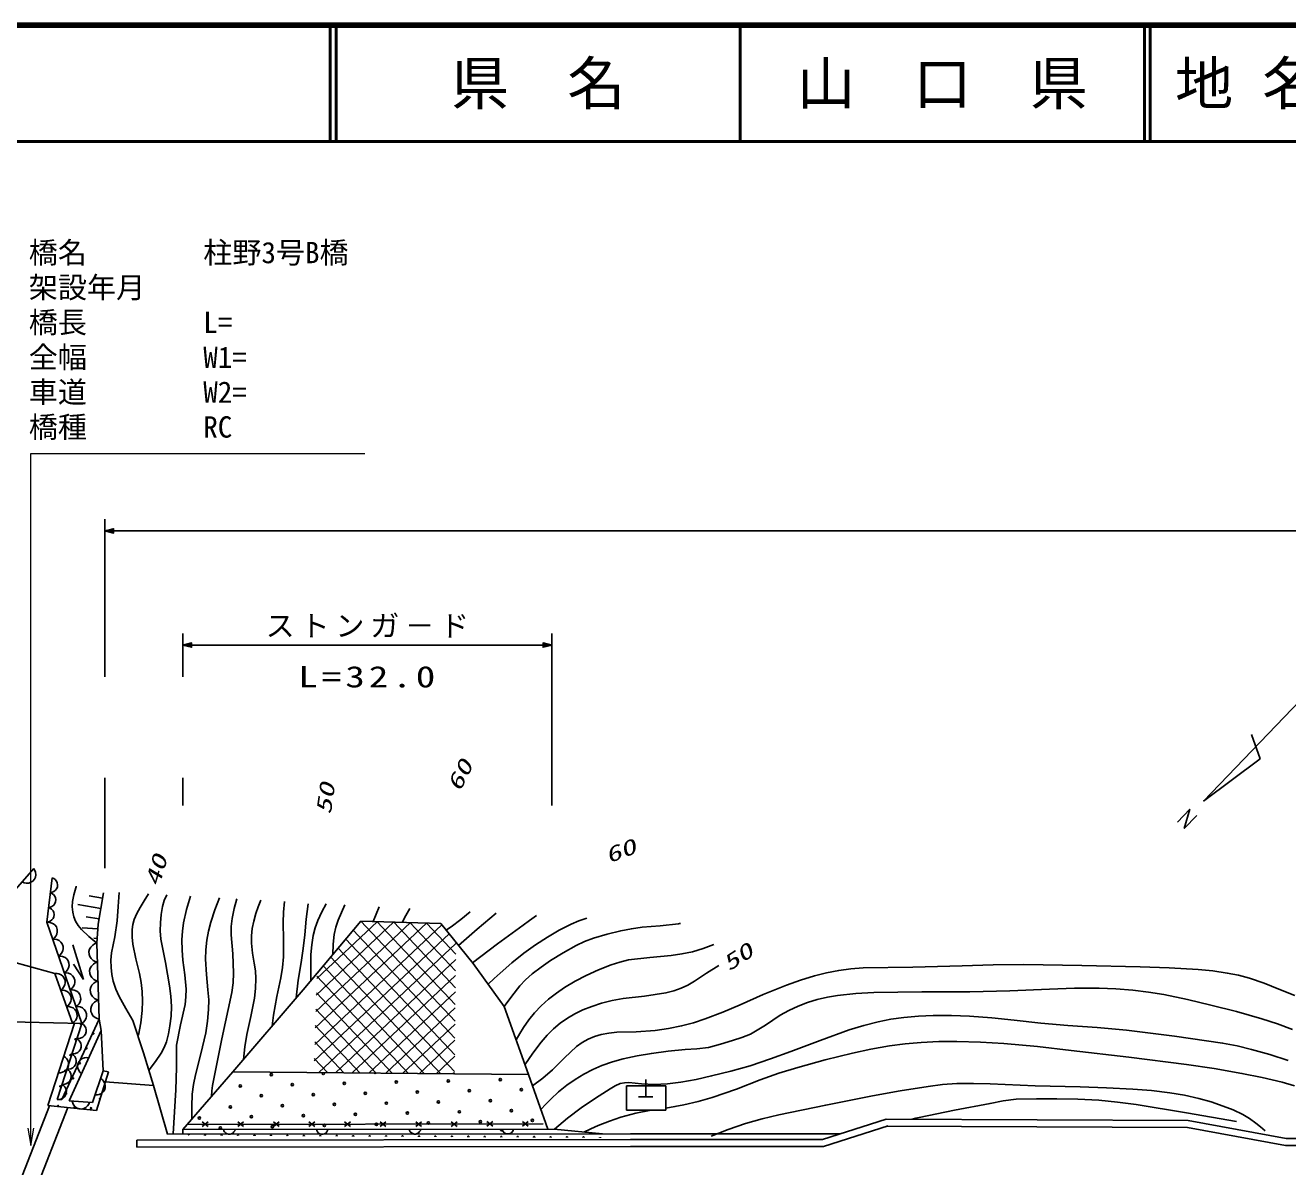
# Model space of a CAD drawing. Units: millimetres, scale not verified. Extents: x 40000 to 680000, y 20000 to 380000.
# Drawn here: x 271530 to 380069, y 281808 to 380000 of the extents above; entities that cross this region are included whole.
import ezdxf
from ezdxf.enums import TextEntityAlignment as Align

# ---------------------------------------------------------------- set-up
doc = ezdxf.new("R2010")
doc.units = ezdxf.units.MM
doc.header["$LTSCALE"] = 1000
for name, color, linetype, lineweight in [('M-BGD', 7, 'Continuous', 25), ('M-TTL', 2, 'Continuous', 140), ('M-TTL-LINE', 7, 'Continuous', 50)]:
    doc.layers.add(name, color=color, linetype=linetype, lineweight=lineweight)
doc.layers.add('M-STR-HTXT', color=7, linetype='Continuous')
doc.layers.add('M-TTL-TXT', color=7, linetype='Continuous')
doc.styles.add('ＭＳ ゴシック', font='')
doc.styles.get('ＭＳ ゴシック').set_extended_font_data('MS Gothic')

# ---------------------------------------------------------------- blocks, each defined once
blk = doc.blocks.new('BUHIN78')
at = {"color": 7, "linetype": 'Continuous', "lineweight": 25}
blk.add_lwpolyline([(652, -223), (654, -57), (619, 97), (542, 284), (425, 411), (289, 513), (87, 582), (-83, 586), (-253, 556), (-430, 457), (-548, 355), (-652, 223)], dxfattribs=at)
blk = doc.blocks.new('BUHIN79')
at = {"color": 7, "linetype": 'Continuous', "lineweight": 25}
blk.add_lwpolyline([(717, 243), (608, 389), (474, 500), (281, 611), (94, 643), (-93, 640), (-315, 565), (-465, 454), (-594, 315), (-680, 109), (-716, -58), (-717, -243)], dxfattribs=at)
blk = doc.blocks.new('BUHIN80')
at = {"color": 7, "linetype": 'Continuous', "lineweight": 25}
blk.add_lwpolyline([(565, -512), (641, -344), (673, -172), (675, 52), (612, 233), (518, 395), (343, 554), (171, 632), (-14, 677), (-237, 653), (-402, 601), (-565, 512)], dxfattribs=at)
blk = doc.blocks.new('BUHIN81')
at = {"color": 7, "linetype": 'Continuous', "lineweight": 25}
blk.add_lwpolyline([(638, -86), (610, 67), (550, 202), (445, 359), (315, 454), (171, 523), (-27, 549), (-183, 522), (-334, 464), (-477, 340), (-567, 226), (-638, 86)], dxfattribs=at)
blk = doc.blocks.new('BUHIN82')
at = {"color": 7, "linetype": 'Continuous', "lineweight": 25}
blk.add_lwpolyline([(729, 239), (619, 389), (485, 502), (290, 616), (101, 651), (-88, 649), (-314, 575), (-467, 464), (-599, 324), (-688, 117), (-725, -53), (-729, -239)], dxfattribs=at)
blk = doc.blocks.new('BUHIN83')
at = {"color": 7, "linetype": 'Continuous', "lineweight": 25}
blk.add_lwpolyline([(-819, -14), (-754, -201), (-653, -359), (-490, -537), (-309, -632), (-115, -690), (139, -686), (330, -621), (508, -520), (665, -337), (756, -175), (819, 14)], dxfattribs=at)
blk = doc.blocks.new('BUHIN93')
at = {"color": 7, "linetype": 'Continuous', "lineweight": 25}
for p, q in [((-1500, 24), (0, 0)), ((-10, -604), (10, 604))]:
    blk.add_line(p, q, dxfattribs=at)
blk = doc.blocks.new('BUHIN147')
at = {"color": 7, "linetype": 'Continuous', "lineweight": 25}
for p, q in [((-205, -247), (205, 247)), ((-198, 253), (198, -253))]:
    blk.add_line(p, q, dxfattribs=at)
blk = doc.blocks.new('BUHIN185')
at = {"color": 7, "linetype": 'Continuous', "lineweight": 25}
blk.add_lwpolyline([(7, 500), (122, 458), (218, 397), (327, 300), (385, 189), (419, 71), (416, -84), (380, -201), (318, -310), (207, -406), (108, -464), (-7, -500)], dxfattribs=at)
blk = doc.blocks.new('BUHIN204')
at = {"layer": 'M-BGD'}
for points in [[(0, 0), (199, 747), (-176, 753)], [(2, 154), (-120, 705), (142, 701)], [(4, 229), (-92, 677), (114, 673)], [(5, 306), (-65, 648), (85, 646)], [(6, 381), (-37, 619), (57, 618)]]:
    blk.add_lwpolyline(points, close=True, dxfattribs=at)
for points in [[(1, 77), (-148, 734), (171, 729), (1, 79)], [(9, 591), (7, 457), (-9, 591), (28, 590), (7, 457)]]:
    blk.add_lwpolyline(points, dxfattribs=at)
blk = doc.blocks.new('BUHIN205')
at = {"layer": 'M-BGD'}
for points in [[(0, 0), (-199, -747), (176, -753)], [(-2, -154), (120, -705), (-142, -701)], [(-4, -229), (92, -677), (-114, -673)], [(-5, -306), (65, -648), (-85, -646)], [(-6, -381), (37, -619), (-57, -618)]]:
    blk.add_lwpolyline(points, close=True, dxfattribs=at)
for points in [[(-1, -77), (148, -734), (-171, -729), (-1, -79)], [(-9, -591), (-7, -457), (9, -591), (-28, -590), (-7, -457)]]:
    blk.add_lwpolyline(points, dxfattribs=at)
blk = doc.blocks.new('open_arrow')
at = {"color": 0, "linetype": 'Continuous', "lineweight": -2}
blk.add_lwpolyline([(7.5, 1.25), (0, 0), (7.5, -1.25)], dxfattribs=at)

msp = doc.modelspace()

# ---------------------------------------------------------------- hatches: boundary and pattern name
at = {"layer": 'M-BGD'}
h = msp.add_hatch(dxfattribs=at)
h.set_pattern_fill('USER', color=256, style=0, pattern_type=2)
h.set_pattern_definition([(43.282, (300375, 302932), (-685.585, 727.99), []), (313.282, (300375, 302932), (727.99, 685.585), [])])
h.paths.add_polyline_path([(296607, 298456), (300375, 302932), (307268, 302725), (308556, 301115), (308440, 289791), (296343, 289906)])

# ---------------------------------------------------------------- linework, layer by layer
for p, q in [((278368, 323956), (278368, 337508)), ((278368, 336508), (551283, 336508)), ((372824, 313253), (390116, 331308)), ((285083, 323956), (285083, 327677)), ((316795, 327677), (316795, 312887)), ((285083, 326677), (316795, 326677)), ((377697, 316894), (376944, 319000)), ((372824, 313253), (377697, 316894)), ((278368, 307491), (278368, 315277)), ((285083, 312887), (285083, 315277)), ((371664, 312568), (370598, 311443)), ((371172, 310896), (371664, 312568)), ((372239, 312011), (371172, 310896)), ((266238, 300583), (272276, 307463)), ((273385, 302835), (273840, 306670)), ((278184, 304921), (277024, 305116)), ((277805, 302673), (278260, 305370)), ((278032, 304021), (276036, 304358)), ((276394, 294138), (273385, 302835)), ((277881, 303122), (276775, 303309)), ((295413, 297037), (300375, 302932)), ((300375, 302932), (307268, 302725)), ((277772, 302266), (276436, 302373)), ((277675, 301047), (277805, 302673)), ((307268, 302725), (310025, 299279)), ((264432, 301079), (274069, 298434)), ((275627, 300885), (276537, 297927)), ((277707, 301454), (277440, 301475)), ((277675, 301047), (277890, 294501)), ((276537, 297927), (275684, 299234)), ((310025, 299279), (312713, 295591)), ((275593, 294155), (274069, 298434)), ((289382, 289972), (295413, 297037)), ((312713, 295591), (314781, 289731)), ((261894, 294440), (276394, 294138)), ((273471, 287067), (275778, 294151)), ((274672, 287588), (277890, 294501)), ((277890, 294501), (278049, 293526)), ((274264, 287588), (276394, 294138)), ((275307, 287475), (278049, 293526)), ((278049, 293526), (278230, 290058)), ((278230, 290058), (277324, 287339)), ((277641, 286659), (278683, 289968)), ((278683, 289968), (278230, 290058)), ((289382, 289972), (285083, 285016)), ((289382, 289972), (314781, 289731)), ((278411, 289102), (282551, 288805)), ((282551, 288805), (283770, 284605)), ((314781, 289731), (316466, 285053)), ((323221, 286683), (323221, 288778)), ((323221, 288778), (326610, 288778)), ((326610, 288778), (326610, 286683)), ((273602, 287054), (268967, 275163)), ((275192, 286899), (270584, 275152)), ((273471, 287067), (277641, 286659)), ((274264, 287588), (274672, 287588)), ((277324, 287339), (275307, 287475)), ((326610, 286683), (323221, 286683)), ((285466, 285458), (316056, 285494)), ((345543, 285907), (340068, 284149)), ((371509, 285794), (345543, 285907)), ((379920, 284250), (371509, 285794)), ((283770, 284605), (323553, 284652)), ((285083, 285016), (317010, 285054)), ((285083, 284607), (285083, 285016)), ((321163, 284649), (317010, 285054)), ((323553, 284652), (341624, 284649)), ((345726, 285336), (340162, 283549)), ((371453, 285194), (345540, 285307)), ((379865, 283650), (371453, 285194)), ((323553, 284152), (281127, 284102)), ((281127, 284102), (281127, 283502)), ((323554, 283552), (281127, 283502)), ((340068, 284149), (323553, 284152)), ((340162, 283549), (323554, 283552)), ((418593, 283625), (379865, 283650)), ((418593, 284225), (379920, 284250))]:
    msp.add_line(p, q, dxfattribs=at)
at = {"layer": 'M-BGD', "lineweight": 13}
msp.add_lwpolyline([(272015, 283634), (272015, 343174), (300715, 343174)], dxfattribs=at)
at = {"layer": 'M-BGD'}
for points in [[(277675, 301048), (277001, 301605), (276357, 302217), (276086, 302550), (275859, 302924), (275711, 303295), (275616, 303699), (275574, 304156), (275594, 304613), (275703, 305211), (275872, 305803), (275896, 305879), (275920, 305955)], [(282552, 288805), (281700, 291611), (280789, 294403), (280168, 295408), (279599, 296443), (279323, 297098), (279100, 297783), (278975, 298360), (278908, 298955), (278901, 299583), (278955, 300210), (279229, 301580), (279441, 302957), (279526, 304184), (279604, 305410)], [(281275, 293114), (281461, 294182), (281586, 295259), (281617, 296065), (281588, 296872), (281496, 297653), (281342, 298434), (281036, 299682), (280789, 300942), (280727, 301571), (280725, 302204), (280779, 302648), (280894, 303078), (281117, 303601), (281397, 304103), (281766, 304692), (282135, 305271)], [(283690, 305185), (283486, 304707), (283336, 304201), (283212, 303499), (283146, 302789), (283132, 302091), (283178, 301398), (283589, 299381), (283939, 297361), (284052, 296479), (284106, 295583), (284069, 294759), (283971, 293933), (283849, 293241), (283669, 292567), (283471, 292061), (283218, 291579), (282734, 290855), (282195, 290157), (282182, 290142), (282163, 290118)], [(285724, 305072), (285406, 303939), (285145, 302789), (285040, 302060), (284994, 301315), (285010, 300447), (285086, 299570), (285252, 298330), (285358, 297087), (285345, 296431), (285271, 295769), (284869, 294018), (284528, 292258), (284538, 290353), (284486, 288434), (284359, 286531), (284249, 284627)], [(285865, 285918), (285846, 286978), (285888, 288044), (285995, 288887), (286164, 289730), (286639, 291526), (287054, 293334), (287205, 294330), (287297, 295336), (287299, 296173), (287240, 297018), (287103, 298339), (287026, 299666), (287051, 300478), (287137, 301295), (287280, 302082), (287482, 302855), (287835, 303896), (288236, 304933)], [(289714, 304852), (289481, 304017), (289307, 303171), (289238, 302465), (289229, 301754), (289365, 300110), (289440, 298460), (289399, 297631), (289298, 296809), (288430, 292812), (287619, 288793), (287580, 288326), (287548, 287858)], [(290285, 291031), (290401, 292113), (290577, 293195), (290934, 294738), (291231, 296297), (291327, 297141), (291363, 298000), (291323, 298666), (291222, 299327), (291068, 300173), (290973, 301028), (290976, 301660), (291038, 302289), (291168, 302946), (291358, 303596), (291563, 304169), (291783, 304737)], [(293815, 304625), (293723, 303721), (293691, 302805), (293742, 301336), (293732, 299866), (293653, 298960), (293513, 298051), (293163, 296460), (292874, 294862), (292813, 294398), (292755, 293924)], [(294813, 296335), (294998, 297859), (295244, 299383), (295429, 300572), (295556, 301772), (295694, 303092), (295860, 304420)], [(297406, 304426), (297015, 303728), (296678, 303005), (296458, 302362), (296292, 301690), (296163, 300886), (296094, 300078), (296071, 298960), (296091, 297843)], [(297966, 300070), (298001, 300942), (298096, 301801), (298235, 302408), (298435, 303013), (298705, 303674), (299005, 304338)], [(301952, 304175), (301687, 303542), (301441, 302900)], [(303933, 302825), (304254, 303430), (304585, 304029)], [(309767, 303742), (308976, 303083), (308133, 302459), (307929, 302314), (307717, 302164)], [(312028, 303617), (310383, 302250), (308776, 300839)], [(309978, 299338), (312133, 300990), (314323, 302592), (314892, 302998), (315469, 303408)], [(319808, 303187), (319122, 302965), (318450, 302684), (317428, 302152), (316435, 301567), (315393, 300897), (314388, 300179), (313355, 299349), (312351, 298465), (311836, 297991), (311315, 297508)], [(312713, 295591), (313350, 296492), (314037, 297360), (314541, 297893), (315096, 298391), (315872, 298988), (316696, 299546), (317780, 300220), (318888, 300838), (319621, 301175), (320389, 301463), (321548, 301814), (322732, 302109), (323642, 302287), (324562, 302406), (326126, 302530), (327684, 302713), (327773, 302726), (327872, 302741)], [(330728, 300918), (329819, 300581), (328885, 300299), (327986, 300112), (327064, 299981), (325224, 299817), (323401, 299594), (322648, 299417), (321899, 299179), (320819, 298749), (319749, 298257), (318813, 297776), (317900, 297239), (317189, 296755), (316503, 296215), (315894, 295660), (315320, 295055), (314819, 294441), (314368, 293792), (314043, 293264), (313726, 292719)], [(314487, 290564), (315161, 291570), (315883, 292538), (316389, 293117), (316947, 293663), (317524, 294146), (318146, 294587), (318783, 294965), (319458, 295295), (320249, 295608), (321070, 295869), (322002, 296104), (322944, 296280), (324775, 296492), (326610, 296766), (327278, 296933), (327928, 297157), (328506, 297443), (329058, 297784), (330104, 298470), (331166, 299124)], [(315129, 288763), (316018, 289430), (316867, 290142), (317880, 291177), (318931, 292165), (319408, 292494), (319918, 292772), (320472, 293004), (321056, 293182), (321715, 293314), (322383, 293386), (324041, 293423), (325692, 293520), (326826, 293688), (327953, 293917), (328975, 294190), (329981, 294521), (331490, 295107), (332979, 295750), (334969, 296616), (336979, 297425), (338171, 297857), (339382, 298232), (340418, 298491), (341468, 298691), (342516, 298829), (343572, 298907), (347832, 298969), (352092, 299090), (354738, 299177), (357385, 299204), (362373, 299115), (367371, 299002), (369864, 298918), (372360, 298773), (373615, 298654), (374870, 298474), (375827, 298276), (376771, 298019), (378038, 297588), (379295, 297097), (380684, 296533)], [(380476, 293606), (379178, 294097), (377850, 294533), (375657, 295152), (373444, 295713), (371439, 296194), (369424, 296616), (368094, 296837), (366745, 297000), (365300, 297112), (363853, 297165), (361726, 297159), (359589, 297092), (356163, 296943), (352728, 296853), (348604, 296859), (344480, 296804), (342924, 296703), (341373, 296541), (340487, 296395), (339604, 296189), (338781, 295938), (337968, 295626), (337185, 295262), (336420, 294839), (335161, 293991), (333884, 293203), (333133, 292914), (332344, 292675), (331315, 292346), (330277, 292077), (329279, 291957), (328261, 291896), (326811, 291757), (325357, 291557), (324140, 291354), (322925, 291091), (322009, 290835), (321101, 290519), (320313, 290177), (319540, 289776), (318798, 289323), (318082, 288815), (317380, 288241), (316711, 287616), (316285, 287183), (315859, 286737)], [(317032, 285053), (318152, 285982), (319314, 286867), (320546, 287714), (321819, 288516), (322241, 288769), (322688, 288966), (323050, 289036), (323435, 289048), (324515, 288933), (325587, 288880), (326736, 288956), (327893, 289093), (329221, 289327), (330539, 289620), (332198, 290030), (333848, 290500), (335613, 291082), (337360, 291721), (339857, 292680), (342377, 293584), (343610, 293959), (344859, 294276), (345956, 294494), (347073, 294654), (348329, 294768), (349599, 294823), (351160, 294821), (352717, 294759), (354629, 294616), (356537, 294414), (358840, 294160), (361149, 293967), (363682, 293799), (366209, 293572), (370344, 293040), (374467, 292449), (375721, 292207), (376962, 291907), (378536, 291453), (380105, 290939)], [(380661, 288771), (379581, 289083), (377858, 289492), (376127, 289841), (373751, 290249), (371359, 290598), (366418, 291232), (361451, 291822), (358562, 292147), (355656, 292413), (353641, 292530), (351624, 292587), (350086, 292577), (348541, 292506), (347180, 292388), (345823, 292209), (344239, 291931), (342664, 291594), (340304, 291006), (337952, 290358), (336321, 289854), (334709, 289292), (332666, 288495), (330597, 287753), (329388, 287419), (328161, 287143), (327387, 286987), (326610, 286838)], [(274857, 291322), (275002, 291212), (275113, 291081), (275226, 290894), (275260, 290709), (275256, 290525), (275184, 290304), (275079, 290153), (274943, 290024), (274740, 289936), (274574, 289896), (274392, 289896)], [(276368, 289817), (276236, 289943), (276140, 290086), (276048, 290283), (276034, 290471), (276059, 290653), (276155, 290865), (276276, 291004), (276426, 291117), (276637, 291182), (276807, 291204), (276987, 291184)], [(278014, 289410), (278159, 289299), (278269, 289167), (278380, 288980), (278414, 288795), (278408, 288611), (278334, 288390), (278229, 288240), (278091, 288112), (277888, 288025), (277721, 287986), (277540, 287987)], [(330504, 284431), (331967, 285003), (333457, 285522), (334879, 285923), (336327, 286268), (340344, 287119), (344371, 287912), (346748, 288345), (349146, 288721), (350386, 288871), (351629, 288962), (353057, 288976), (354498, 288930), (358357, 288774), (362220, 288679), (364487, 288612), (366762, 288486), (368347, 288355), (369934, 288164), (371185, 287954), (372425, 287686), (373483, 287389), (374524, 287035), (375372, 286700), (376204, 286307), (376774, 285961), (377320, 285559), (377716, 285235), (378114, 284896)], [(375676, 285694), (371364, 286455), (367030, 287160), (365435, 287377), (363826, 287535), (362023, 287623), (360205, 287651), (358455, 287663), (356712, 287614), (355596, 287469), (354476, 287262), (351428, 286689), (348389, 286057), (348090, 285978), (347782, 285895)], [(277063, 287356), (276992, 287188), (276892, 287048), (276739, 286893), (276568, 286815), (276389, 286774), (276157, 286790), (275985, 286854), (275826, 286955), (275691, 287129), (275611, 287281), (275567, 287457)], [(325333, 286683), (324035, 286409), (322743, 286075), (321758, 285744), (320783, 285352), (320162, 285075), (319543, 284784)]]:
    msp.add_lwpolyline(points, dxfattribs=at)
for centre, radius in [((277387, 293277), 49.8), ((275853, 292766), 49.8), ((276803, 291989), 49.8), ((275415, 291422), 49.8), ((274977, 290077), 49.8), ((276219, 290701), 49.8), ((292676, 289725), 99.5), ((274539, 288732), 49.8), ((275636, 289413), 49.8), ((290015, 288766), 99.5), ((294486, 288873), 99.5), ((298956, 288981), 99.5), ((303427, 289088), 99.5), ((307898, 289195), 99.5), ((312369, 289303), 99.5), ((275052, 288125), 49.8), ((291824, 287915), 99.5), ((296295, 288022), 99.5), ((300766, 288129), 99.5), ((305237, 288237), 99.5), ((309708, 288344), 99.5), ((314179, 288451), 99.5), ((274361, 287037), 49.8), ((275772, 286942), 49.8), ((277183, 286847), 49.8), ((289163, 286956), 99.5), ((293634, 287064), 99.5), ((298105, 287171), 99.5), ((302576, 287278), 99.5), ((307047, 287385), 99.5), ((308857, 286534), 99.5), ((311518, 287493), 99.5), ((313327, 286642), 99.5), ((286502, 285998), 99.5), ((290973, 286105), 99.5), ((295444, 286212), 99.5), ((297254, 285361), 99.5), ((299915, 286320), 99.5), ((301725, 285468), 99.5), ((304386, 286427), 99.5), ((306196, 285576), 99.5), ((310666, 285683), 99.5), ((315137, 285790), 99.5), ((288312, 285146), 99.5), ((292783, 285254), 99.5)]:
    msp.add_circle(centre, radius, dxfattribs=at)
for centre, radius, start, end in [((276291, 294111), 49.8, 143.08842, 34.51493), ((297147, 289832), 99.5, 137.47317, 41.43864), ((301617, 289939), 99.5, 236.1825, 302.72932), ((278403, 288997), 49.8, 102.21063, 222.81334), ((277956, 287655), 49.8, 73.98204, 251.04192), ((285580, 284514), 49.8, 358.62758, 180.66501), ((286995, 284506), 49.8, 357.02023, 182.27236), ((288409, 284499), 49.8, 355.41081, 183.88178), ((289823, 284492), 49.8, 353.79804, 185.49456), ((291237, 284484), 49.8, 352.18059, 187.112), ((292651, 284477), 49.8, 350.55714, 188.73545), ((294066, 284470), 49.8, 348.9263, 190.3663), ((295480, 284462), 49.8, 347.28661, 192.00598), ((296894, 284455), 49.8, 345.63658, 193.65602), ((298308, 284448), 49.8, 343.97459, 195.318), ((299722, 284440), 49.8, 342.29897, 196.99362), ((301137, 284433), 49.8, 340.60789, 198.6847), ((302551, 284426), 49.8, 338.89941, 200.39319), ((303965, 284418), 49.8, 337.17139, 202.1212), ((305379, 284411), 49.8, 335.42154, 203.87106), ((306793, 284404), 49.8, 333.64729, 205.64531), ((308207, 284396), 49.8, 331.84582, 207.44678), ((309622, 284389), 49.8, 330.71108, 208.74712), ((311036, 284382), 49.8, 331.56233, 207.89588), ((312476, 284832), 99.5, 24.91018, 154.49565), ((312450, 284374), 49.8, 332.40685, 207.05135), ((313864, 284367), 49.8, 333.245, 206.21321), ((315278, 284360), 49.8, 334.07707, 205.38113), ((316693, 284352), 49.8, 334.90339, 204.55482), ((318107, 284345), 49.8, 335.72423, 203.73398), ((319521, 284337), 49.8, 336.53986, 202.91835), ((320935, 284330), 49.8, 143.62641, 202.10766), ((320935, 284330), 49.8, 337.35055, 21.97207)]:
    msp.add_arc(centre, radius, start, end, dxfattribs=at)
at = {"layer": 'M-TTL'}
msp.add_line((680000, 380000), (40000, 380000), dxfattribs=at)
at = {"layer": 'M-TTL-LINE'}
for p, q in [((297750, 380000), (297750, 370000)), ((298250, 380000), (298250, 370000)), ((333000, 380000), (333000, 370000)), ((367750, 380000), (367750, 370000)), ((368250, 380000), (368250, 370000)), ((40000, 370000), (680000, 370000))]:
    msp.add_line(p, q, dxfattribs=at)

# ---------------------------------------------------------------- block references
at = {"rotation": 270.90706}
for name, p in [('BUHIN204', (278368, 336508)), ('BUHIN204', (285083, 326677)), ('BUHIN205', (316795, 326677))]:
    msp.add_blockref(name, p, dxfattribs=at)
at = {"layer": 'M-BGD', "rotation": 270.90706}
for name, p in [('BUHIN80', (271773, 306889)), ('BUHIN81', (273764, 306031)), ('BUHIN81', (273612, 304753)), ('BUHIN81', (273460, 303474)), ('BUHIN82', (273635, 302110)), ('BUHIN82', (274137, 300661)), ('BUHIN83', (277702, 300229)), ('BUHIN82', (274639, 299211)), ('BUHIN82', (275140, 297762)), ('BUHIN83', (277756, 298592)), ('BUHIN79', (274323, 297721)), ('BUHIN83', (277809, 296956)), ('BUHIN79', (274831, 296294)), ('BUHIN82', (275642, 296312)), ('BUHIN79', (275339, 294868)), ('BUHIN82', (276144, 294863)), ('BUHIN83', (277863, 295319)), ('BUHIN78', (276181, 293483)), ('BUHIN78', (275755, 292173)), ('BUHIN78', (275329, 290863)), ('BUHIN78', (274903, 289553)), ('BUHIN78', (274477, 288243)), ('BUHIN93', (324869, 287813)), ('BUHIN147', (286995, 285460)), ('BUHIN147', (290054, 285463)), ('BUHIN147', (293113, 285467)), ('BUHIN147', (296172, 285471)), ('BUHIN147', (299231, 285474)), ('BUHIN147', (302290, 285478)), ('BUHIN147', (305349, 285481)), ('BUHIN147', (308408, 285485)), ('BUHIN147', (311467, 285489)), ('BUHIN147', (314526, 285492)), ('BUHIN185', (289074, 285021)), ('BUHIN185', (297055, 285030)), ('BUHIN185', (305037, 285040)), ('BUHIN185', (313019, 285049))]:
    msp.add_blockref(name, p, dxfattribs=at)
at = {"layer": 'M-BGD', "lineweight": 13, "xscale": 200, "yscale": 200, "rotation": 90}
msp.add_blockref('open_arrow', (272015, 283634), dxfattribs=at)

# ---------------------------------------------------------------- texts
at = {"layer": 'M-BGD', "style": 'ＭＳ ゴシック', "oblique": 15, "width": 1.5}
for s, rotation, p in [('60', 63.4, (309246, 313810)), ('50', 81.7, (298187, 312012)), ('60', 20.9, (321833, 307516)), ('40', 73.7, (283424, 305718)), ('50', 33.1, (332251, 298256))]:
    msp.add_text(s, height=1320, rotation=rotation, dxfattribs=at).set_placement(p, align=Align.BOTTOM_LEFT)
at = {"layer": 'M-BGD', "char_height": 1833, "attachment_point": 7, "style": 'ＭＳ ゴシック'}
for s, insert in [('\\T1.2;ストンガ－ド', (292189, 327323)), ('\\T1.2;\\W1.35;L=32.0', (295002, 323014))]:
    msp.add_mtext(s, dxfattribs=dict(at, insert=insert))
at = {"layer": 'M-STR-HTXT', "style": 'ＭＳ ゴシック'}
for s, p in [('橋名\u3000\u3000\u3000\u3000柱野3号B橋', (271833, 358978)), ('架設年月\u3000\u3000', (271833, 355978)), ('橋長\u3000\u3000\u3000\u3000L=', (271833, 352978)), ('全幅\u3000\u3000\u3000\u3000W1=', (271833, 349978)), ('車道\u3000\u3000\u3000\u3000W2=', (271833, 346978)), ('橋種\u3000\u3000\u3000\u3000RC', (271833, 343978))]:
    msp.add_text(s, height=1833, dxfattribs=at).set_placement(p, align=Align.BOTTOM_LEFT)
at = {"layer": 'M-TTL-TXT', "style": 'ＭＳ ゴシック'}
for s, p in [('県\u3000名', (315625, 375000)), ('山\u3000口\u3000県', (350375, 375000))]:
    msp.add_text(s, height=3666, dxfattribs=at).set_placement(p, align=Align.MIDDLE_CENTER)
msp.add_text('地 名', height=3666, dxfattribs=at).set_placement((370380, 375000), align=Align.MIDDLE_LEFT)

doc.saveas('drawing.dxf')
